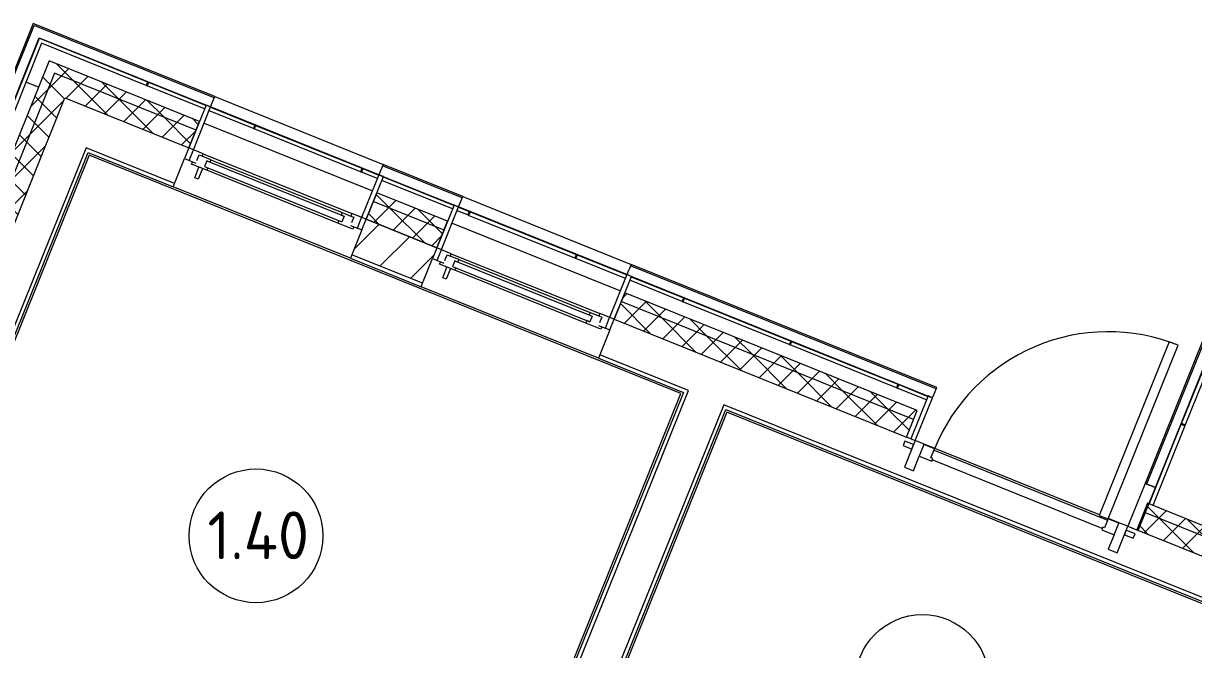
# Model space of a CAD drawing. Header units: millimetres. Extents: x -584918 to 2941280, y 3000189 to 4229862.
# Drawn here: x -445512 to -439385, y 3695775 to 3699054 of the extents above; entities that cross this region are included whole.
import ezdxf

# ---------------------------------------------------------------- set-up
doc = ezdxf.new("R2010")
doc.units = ezdxf.units.MM
for name, color, linetype, lineweight in [('_ Окна', 7, 'Continuous', 0), ('Витраж', 7, 'Continuous', 0), ('Двери', 7, 'Continuous', 0), ('Марки помещений', 7, 'Continuous', 0), ('Окна', 7, 'Continuous', 0), ('Панели витража', 7, 'Continuous', 0), ('Перекрытие', 7, 'Continuous', 0), ('Стены', 7, 'Continuous', 0), ('Стены внутренние', 7, 'Continuous', 0), ('Стены наружные', 7, 'Continuous', 0), ('Стены несущие', 7, 'Continuous', 0), ('Стены отделка', 7, 'Continuous', 0), ('Стены перегородки', 7, 'Continuous', 0), ('Стены разрез', 7, 'Continuous', 0), ('Стены штриховка', 7, 'Continuous', 0), ('экспертиза условные обозначения', 1, 'Continuous', 0)]:
    doc.layers.add(name, color=color, linetype=linetype, lineweight=lineweight)
doc.styles.add('GOST Common_2', font='', dxfattribs={"height": 500})
doc.styles.get('GOST Common_2').set_extended_font_data('GOST Common')
pattern_1 = [(45, (-437515.92, 3663725.22), (-70.71068, 70.71068), []), (135, (-437515.92, 3663725.22), (-70.71068, -70.71068), [])]

# ---------------------------------------------------------------- blocks, each defined once
blk = doc.blocks.new('Окно_ПВХ_1Створка_1Фрамуга-верх - ОП_2100_h_х950_1ст1фр- желтый-7965113-АР Этаж 01')
at = {"layer": '_ Окна'}
for p, q in [((-419, 100), (-500, 100)), ((-500, 100), (-500, 40)), ((-475, 40), (-475, 100)), ((-437, 54), (-437, 86)), ((-437, 86), (-419, 86)), ((-419, 86), (-419, 100)), ((-370, 86), (-419, 86)), ((-388, 72), (-388, 40)), ((-370, 72), (-388, 72)), ((-388, 72), (388, 72)), ((-370, 86), (-370, 72)), ((370, 86), (370, 72)), ((370, 86), (419, 86)), ((370, 72), (388, 72)), ((388, 72), (388, 40)), ((419, 100), (419, 86)), ((500, 100), (419, 100)), ((419, 86), (437, 86)), ((437, 86), (437, 54)), ((475, 40), (475, 100)), ((500, 40), (500, 100)), ((-500, 40), (-437, 40)), ((-455, 26), (-455, 40)), ((-370, 26), (-455, 26)), ((-388, 40), (-370, 40)), ((-388, 40), (388, 40)), ((-370, 40), (-370, 26)), ((370, 40), (370, 26)), ((388, 40), (370, 40)), ((455, 26), (370, 26)), ((437, 40), (500, 40)), ((455, 40), (455, 26))]:
    blk.add_line(p, q, dxfattribs=at)
at = {"layer": 'Окна'}
for p, q in [((-419, 100), (419, 100)), ((-370, 86), (370, 86)), ((-413.5, -34), (-413.5, 26)), ((-393.5, 26), (-393.5, -34)), ((370, 26), (-370, 26)), ((-393.5, -34), (-413.5, -34))]:
    blk.add_line(p, q, dxfattribs=at)
blk = doc.blocks.new('Системная панель - Глухая панель_25 мм-7965046-АР Этаж 01')
at = {"layer": 'Панели витража', "lineweight": 18}
for p, q in [((25, 12.5), (-25, 12.5)), ((-25, 12.5), (-25, -12.5)), ((25, -12.5), (25, 12.5)), ((-25, -12.5), (25, -12.5))]:
    blk.add_line(p, q, dxfattribs=at)
blk = doc.blocks.new('ASVP_ДверьАлюминиеваяВитражная_1 полотно - Остекленная Наружная_левая желтая-7860697-АР Этаж 01')
at = {"layer": 'Двери', "lineweight": 18}
for p, q in [((490, 1012.5), (440, 1012.5)), ((440, 1012.5), (440, 32.5)), ((490, 32.5), (490, 1012.5)), ((-490, 32.5), (-550, 32.5)), ((-550, 32.5), (-550, -32.5)), ((-490, -17.5), (-490, 32.5)), ((440, 32.5), (490, 32.5)), ((550, 32.5), (490, 32.5)), ((490, 32.5), (490, -17.5)), ((550, -32.5), (550, 32.5)), ((-550, -32.5), (-480, -32.5)), ((-480, -17.5), (-490, -17.5)), ((-480, -32.5), (-480, -17.5)), ((490, -17.5), (480, -17.5)), ((480, -17.5), (480, -32.5)), ((480, -32.5), (550, -32.5))]:
    blk.add_line(p, q, dxfattribs=at)
at = {"layer": 'Двери'}
blk.add_arc((490, 32.5), 980, 90, 180, dxfattribs=at)
blk = doc.blocks.new('Системная панель - Глухая панель_25 мм-V241-АР Этаж 01')
at = {"layer": 'Панели витража', "lineweight": 18}
for p, q in [((25, 12.5), (-25, 12.5)), ((-25, 12.5), (-25, -12.5)), ((25, -12.5), (25, 12.5)), ((-25, -12.5), (25, -12.5))]:
    blk.add_line(p, q, dxfattribs=at)
blk = doc.blocks.new('Прямоугольный импост - Порожек 10х50-7860569-АР Этаж 01')
at = {"layer": 'Витраж'}
for p, q in [((-3228.1, 33093.7), (-2319.1, 32727.4)), ((-2347.1, 32684.8), (-3237.5, 33043.6))]:
    blk.add_line(p, q, dxfattribs=at)
blk = doc.blocks.new('Прямоугольный импост - 50х150_RAL 090 90 60-7860695-АР Этаж 01')
at = {"layer": 'Витраж', "lineweight": 18}
for p, q in [((-25, 115), (25, 115)), ((-25, -35), (-25, 115)), ((25, 115), (25, 32.5)), ((25, -35), (-25, -35)), ((25, -32.5), (25, -35))]:
    blk.add_line(p, q, dxfattribs=at)
blk = doc.blocks.new('Прямоугольный импост - 50х150_RAL 090 90 60-V242-АР Этаж 01')
at = {"layer": 'Витраж', "lineweight": 18}
for p, q in [((-25, 115), (25, 115)), ((-25, 32.5), (-25, 115)), ((25, 115), (25, -35)), ((-25, -35), (-25, -32.5)), ((25, -35), (-25, -35))]:
    blk.add_line(p, q, dxfattribs=at)
blk = doc.blocks.new('Прямоугольный импост - 5х20 мм  _зазор керамогранита цоколя_-7684918-АР Этаж 01')
at = {"layer": 'Витраж'}
for p, q in [((-2.5, -10), (-2.5, 10)), ((-2.5, 10), (2.5, 10)), ((2.5, 10), (2.5, -10)), ((2.5, -10), (-2.5, -10))]:
    blk.add_line(p, q, dxfattribs=at)
blk = doc.blocks.new('Откос наружный6 - Откос наружный-7926738-АР Этаж 01')
at = {"layer": 'Стены разрез'}
for p, q in [((-29498.5, 10399.3), (-29740.5, 10399.3)), ((-29740.5, 10399.3), (-29740.5, 10374.3)), ((-29740.5, 10374.3), (-29498.5, 10374.3)), ((-29498.5, 9424.3), (-29740.5, 9424.3)), ((-29740.5, 9424.3), (-29740.5, 9399.3)), ((-29740.5, 9399.3), (-29498.5, 9399.3))]:
    blk.add_line(p, q, dxfattribs=at)
blk = doc.blocks.new('Откос наружный9 - Откос наружный-7927197-АР Этаж 01')
at = {"layer": 'Стены разрез'}
for p, q in [((-29498.5, 10399.3), (-29740.5, 10399.3)), ((-29740.5, 10399.3), (-29740.5, 10374.3)), ((-29740.5, 10374.3), (-29498.5, 10374.3)), ((-29498.5, 9424.3), (-29740.5, 9424.3)), ((-29740.5, 9424.3), (-29740.5, 9399.3)), ((-29740.5, 9399.3), (-29498.5, 9399.3))]:
    blk.add_line(p, q, dxfattribs=at)
blk = doc.blocks.new('Откос наружный8 - Откос наружный-7927879-АР Этаж 01')
at = {"layer": 'Стены разрез'}
for p, q in [((-29498.5, 10682.3), (-29740.5, 10682.3)), ((-29740.5, 10682.3), (-29740.5, 10624.3)), ((-29498.5, 10624.3), (-29498.5, 10682.3)), ((-29740.5, 10624.3), (-29498.5, 10624.3)), ((-29498.5, 9424.3), (-29740.5, 9424.3)), ((-29740.5, 9424.3), (-29740.5, 9399.3)), ((-29740.5, 9399.3), (-29498.5, 9399.3)), ((-29498.5, 9399.3), (-29498.5, 9424.3))]:
    blk.add_line(p, q, dxfattribs=at)
blk = doc.blocks.new('ASVP_Марка_Помещение_ДваЗначения - Номер Площадь-685795-АР Этаж 01')
at = {"layer": 'Марки помещений'}
blk.add_circle((0, 0), 3.5, dxfattribs=at)

msp = doc.modelspace()

# ---------------------------------------------------------------- hatches: boundary and pattern name
at = {"layer": 'Стены внутренние'}
h = msp.add_hatch(dxfattribs=at)
h.set_pattern_fill('FP_30', color=256, style=0, pattern_type=2)
h.set_pattern_definition([(45, (-437515.92, 3663725.22), (-224.5064, 224.5064), []), (45, (-437291.42, 3663725.22), (-224.5064, 224.5064), [396.875, -79.375, 3.353, -76.022])])
h.paths.add_polyline_path([(-443421.373, 3697693.026), (-443346.617, 3697878.53), (-443717.625, 3698028.04), (-443792.38, 3697842.537), (-443428.848, 3697696.039)])
at = {"layer": 'Стены наружные'}
h = msp.add_hatch(dxfattribs=at)
h.set_pattern_fill('FP_57', color=256, style=0, pattern_type=2)
h.set_pattern_definition(pattern_1)
h.paths.add_polyline_path([(-445704.869, 3697912.447), (-445331.092, 3698839.965), (-445377.468, 3698858.654), (-445751.245, 3697931.135)])
h = msp.add_hatch(dxfattribs=at)
h.set_pattern_fill('FP_57', color=256, style=0, pattern_type=2)
h.set_pattern_definition(pattern_1)
h.paths.add_polyline_path([(-439135.405, 3696289.289), (-439116.716, 3696335.664), (-439626.851, 3696541.241), (-439645.54, 3696494.865), (-439172.782, 3696304.351)])
h.paths.add_polyline_path([(-440851.315, 3696980.775), (-440832.626, 3697027.151), (-442363.032, 3697643.881), (-442381.721, 3697597.505), (-441023.421, 3697050.131)])
h.paths.add_polyline_path([(-443309.24, 3697971.282), (-443290.551, 3698017.658), (-443661.558, 3698167.168), (-443680.247, 3698120.792), (-443346.617, 3697986.344)])
h.paths.add_polyline_path([(-444607.766, 3698494.569), (-444589.077, 3698540.944), (-445331.092, 3698839.965), (-445349.781, 3698793.59), (-444645.144, 3698509.631)])
h = msp.add_hatch(dxfattribs=at)
h.set_pattern_fill('FP_57', color=256, style=0, pattern_type=2)
h.set_pattern_definition(pattern_1)
h.paths.add_polyline_path([(-445630.806, 3697828.693), (-445257.029, 3698756.212), (-445349.781, 3698793.59), (-445723.558, 3697866.071), (-445655.711, 3697838.73)])
h = msp.add_hatch(dxfattribs=at)
h.set_pattern_fill('FP_57', color=256, style=0, pattern_type=2)
h.set_pattern_definition(pattern_1)
h.paths.add_polyline_path([(-439172.782, 3696196.537), (-439135.405, 3696289.289), (-439645.54, 3696494.865), (-439682.918, 3696402.114), (-439383.574, 3696281.483)])
h.paths.add_polyline_path([(-440888.692, 3696888.023), (-440851.315, 3696980.775), (-442381.721, 3697597.505), (-442419.098, 3697504.754), (-440985.223, 3696926.923)])
h.paths.add_polyline_path([(-443346.617, 3697878.53), (-443309.24, 3697971.282), (-443680.247, 3698120.792), (-443717.625, 3698028.04), (-443369.044, 3697887.567)])
h.paths.add_polyline_path([(-444645.144, 3698401.817), (-444607.766, 3698494.569), (-445257.029, 3698756.212), (-445294.407, 3698663.46), (-444648.579, 3698403.201)])
at = {"layer": 'экспертиза условные обозначения'}
h = msp.add_hatch(dxfattribs=at)
h.set_pattern_fill('GRASS', color=6, scale=24)
h.set_pattern_definition([(90, (-461809.37, 3558222.25), (-431.0523, 431.0523), [114.3, -747.8046]), (45, (-461809.37, 3558222.25), (-431.0523, 431.0523), [114.3, -495.3]), (135, (-461809.37, 3558222.25), (-431.0523, -431.0523), [114.3, -495.3])])
edge = h.paths.add_edge_path()
edge.add_line((-458338.484, 3694648.826), (-453608.137, 3692742.567))
edge.add_line((-453608.137, 3692742.567), (-452262.543, 3696081.635))
edge.add_line((-452262.543, 3696081.635), (-443822.121, 3692680.271))
edge.add_line((-443822.121, 3692680.271), (-445167.715, 3689341.203))
edge.add_line((-445167.715, 3689341.203), (-441899.865, 3688024.308))
edge.add_line((-441899.865, 3688024.308), (-440112.737, 3687304.122))
edge.add_line((-440112.737, 3687304.122), (-440822.912, 3685541.836))
edge.add_line((-440822.912, 3685541.836), (-443740.461, 3686717.565))
edge.add_arc((-444130.947, 3685740.74), 1051.983, 68.2109102, 179.8403907)
edge.add_line((-445182.926, 3685743.67), (-445282.926, 3683874.55))
edge.add_line((-445282.926, 3683874.55), (-448232.926, 3683874.55))
edge.add_line((-448232.926, 3683874.55), (-448232.926, 3688527.961))
edge.add_line((-448232.926, 3688527.961), (-456686.313, 3691934.55))
edge.add_line((-456686.313, 3691934.55), (-459032.926, 3691934.55))
edge.add_line((-459032.926, 3691934.55), (-459032.926, 3692925.58))
edge.add_line((-459032.926, 3692925.58), (-458338.484, 3694648.826))

# ---------------------------------------------------------------- linework, layer by layer
at = {"layer": 'Перекрытие'}
for p, q in [((-445433.535, 3698719.526), (-445498.461, 3698745.691)), ((-440865.504, 3696878.678), (-440888.692, 3696888.023)), ((-439877.697, 3696480.607), (-440795.94, 3696850.645)), ((-439775.67, 3696439.491), (-439831.321, 3696461.918))]:
    msp.add_line(p, q, dxfattribs=at)
at = {"layer": 'Стены'}
for p, q in [((-445655.309, 3698409.984), (-445427.305, 3698975.771)), ((-445416.23, 3698949.745), (-445636.758, 3698402.509)), ((-445427.305, 3698975.771), (-444861.519, 3698747.767)), ((-444868.994, 3698729.217), (-445416.23, 3698949.745)), ((-444861.519, 3698747.767), (-444868.994, 3698729.217)), ((-444856.881, 3698745.898), (-444864.357, 3698727.348)), ((-444562.913, 3698605.871), (-444864.357, 3698727.348)), ((-444856.881, 3698745.898), (-444555.438, 3698624.421)), ((-444307.845, 3698503.082), (-444539.725, 3698596.526)), ((-444532.441, 3698615.154), (-444300.37, 3698521.633)), ((-444300.37, 3698521.633), (-444307.845, 3698503.082)), ((-444295.732, 3698519.764), (-444303.208, 3698501.213)), ((-443746.696, 3698276.948), (-444303.208, 3698501.213)), ((-444295.732, 3698519.764), (-443739.221, 3698295.498)), ((-443739.221, 3698295.498), (-443746.696, 3698276.948)), ((-443734.583, 3698293.629), (-443742.059, 3698275.079)), ((-443734.583, 3698293.629), (-443650.915, 3698259.912)), ((-443658.582, 3698241.439), (-443742.059, 3698275.079)), ((-443264.387, 3698082.584), (-443635.394, 3698232.095)), ((-443627.919, 3698250.645), (-443256.719, 3698101.057)), ((-443233.723, 3698091.79), (-443178.072, 3698069.363)), ((-443185.547, 3698050.813), (-443241.199, 3698073.24)), ((-443178.072, 3698069.363), (-443185.547, 3698050.813)), ((-443173.434, 3698067.495), (-443180.91, 3698048.944)), ((-442624.399, 3697824.678), (-443180.91, 3698048.944)), ((-443173.434, 3698067.495), (-442616.923, 3697843.229)), ((-442616.923, 3697843.229), (-442624.399, 3697824.678)), ((-442612.285, 3697841.36), (-442619.761, 3697822.809)), ((-442360.056, 3697718.152), (-442619.761, 3697822.809)), ((-442612.285, 3697841.36), (-442352.389, 3697736.625)), ((-442329.392, 3697727.358), (-442055.774, 3697617.094)), ((-442063.25, 3697598.544), (-442336.868, 3697708.808)), ((-442055.774, 3697617.094), (-442063.25, 3697598.544)), ((-442051.137, 3697615.225), (-442058.612, 3697596.675)), ((-442051.137, 3697615.225), (-441494.625, 3697390.959)), ((-441502.101, 3697372.409), (-442058.612, 3697596.675)), ((-439447.508, 3696959.525), (-439247.538, 3697455.747)), ((-439236.463, 3697429.721), (-439428.958, 3696952.049)), ((-441494.625, 3697390.959), (-441502.101, 3697372.409)), ((-441489.988, 3697389.091), (-441497.463, 3697370.54)), ((-440940.952, 3697146.274), (-441497.463, 3697370.54)), ((-441489.988, 3697389.091), (-440933.476, 3697164.825)), ((-440933.476, 3697164.825), (-440940.952, 3697146.274)), ((-440928.839, 3697162.956), (-440936.314, 3697144.406)), ((-440783.274, 3697082.732), (-440936.314, 3697144.406)), ((-440928.839, 3697162.956), (-440775.798, 3697101.283)), ((-439617.576, 3696537.504), (-439449.377, 3696954.887)), ((-439430.826, 3696947.412), (-439599.026, 3696530.028)), ((-439449.377, 3696954.887), (-439430.826, 3696947.412)), ((-439447.508, 3696959.525), (-439428.958, 3696952.049))]:
    msp.add_line(p, q, dxfattribs=at)
at = {"layer": 'Стены внутренние'}
for p, q in [((-445167.046, 3698364.162), (-446863.991, 3694153.226)), ((-442069.133, 3697115.749), (-445167.046, 3698364.162)), ((-444719.899, 3698216.313), (-444667.57, 3698346.165)), ((-443799.856, 3697823.986), (-444727.375, 3698197.762)), ((-442501.329, 3697300.699), (-443428.848, 3697674.476)), ((-442441.525, 3697449.102), (-442493.854, 3697319.25)), ((-443168.035, 3694388.844), (-442069.133, 3697115.749)), ((-441827.978, 3697018.568), (-442814.748, 3694569.918)), ((-438730.065, 3695770.155), (-441827.978, 3697018.568))]:
    msp.add_line(p, q, dxfattribs=at)
at = {"layer": 'Стены наружные'}
for p, q in [((-444509.823, 3698670.728), (-443628.68, 3698315.64)), ((-443650.359, 3698261.844), (-444531.502, 3698616.932)), ((-444565.889, 3698531.6), (-443684.746, 3698176.513)), ((-442351.833, 3697738.558), (-443232.976, 3698093.645)), ((-443211.297, 3698147.441), (-442330.154, 3697792.354)), ((-443267.363, 3698008.313), (-442386.22, 3697653.226))]:
    msp.add_line(p, q, dxfattribs=at)
at = {"layer": 'Стены несущие'}
for p, q in [((-443740.052, 3697972.389), (-443792.38, 3697842.537)), ((-443346.617, 3697878.53), (-443717.625, 3698028.04)), ((-443717.625, 3698028.04), (-443346.617, 3697878.53)), ((-443421.373, 3697693.026), (-443792.38, 3697842.537)), ((-443421.373, 3697693.026), (-443369.044, 3697822.879))]:
    msp.add_line(p, q, dxfattribs=at)
at = {"layer": 'Стены отделка'}
for p, q in [((-445460.53, 3699053.849), (-445946.439, 3697848.074)), ((-444509.823, 3698670.728), (-445460.53, 3699053.849)), ((-445892.643, 3697826.395), (-445428.413, 3698978.373)), ((-445428.413, 3698978.373), (-444531.502, 3698616.932)), ((-444531.502, 3698616.932), (-444509.823, 3698670.728)), ((-445183.659, 3698403.201), (-446903.029, 3694136.614)), ((-444719.899, 3698216.313), (-445183.659, 3698403.201)), ((-446877.003, 3694147.689), (-445172.584, 3698377.175)), ((-445172.584, 3698377.175), (-444727.375, 3698197.762)), ((-443628.68, 3698315.64), (-443650.359, 3698261.844)), ((-443211.297, 3698147.441), (-443628.68, 3698315.64)), ((-444727.375, 3698197.762), (-444719.899, 3698216.313)), ((-443650.359, 3698261.844), (-443232.976, 3698093.645)), ((-443232.976, 3698093.645), (-443211.297, 3698147.441)), ((-443792.38, 3697842.537), (-443799.856, 3697823.986)), ((-443799.856, 3697823.986), (-443428.848, 3697674.476)), ((-442330.154, 3697792.354), (-442351.833, 3697738.558)), ((-440730.183, 3697147.59), (-442330.154, 3697792.354)), ((-442351.833, 3697738.558), (-440751.862, 3697093.793)), ((-443428.848, 3697674.476), (-443421.373, 3697693.026)), ((-439280.762, 3697533.825), (-439638.84, 3696645.262)), ((-439585.044, 3696623.583), (-439248.645, 3697458.35)), ((-442493.854, 3697319.25), (-442501.329, 3697300.699)), ((-442501.329, 3697300.699), (-442056.12, 3697121.287)), ((-442030.094, 3697132.362), (-442493.854, 3697319.25)), ((-442056.12, 3697121.287), (-443162.498, 3694375.831)), ((-443151.423, 3694349.805), (-442030.094, 3697132.362)), ((-440751.862, 3697093.793), (-440730.183, 3697147.59)), ((-441844.591, 3697057.606), (-442853.786, 3694553.305)), ((-438691.026, 3695786.767), (-441844.591, 3697057.606)), ((-442827.761, 3694564.38), (-441833.516, 3697031.58)), ((-441833.516, 3697031.58), (-438717.052, 3695775.692)), ((-439638.84, 3696645.262), (-439585.044, 3696623.583))]:
    msp.add_line(p, q, dxfattribs=at)
at = {"layer": 'Стены перегородки'}
for p, q in [((-445377.468, 3698858.654), (-445751.245, 3697931.135)), ((-444589.077, 3698540.944), (-445377.468, 3698858.654)), ((-445668.183, 3697735.941), (-445294.407, 3698663.46)), ((-445294.407, 3698663.46), (-444645.144, 3698401.817)), ((-444645.144, 3698401.817), (-444589.077, 3698540.944)), ((-443661.558, 3698167.168), (-443717.625, 3698028.04)), ((-443290.551, 3698017.658), (-443661.558, 3698167.168)), ((-443346.617, 3697878.53), (-443290.551, 3698017.658)), ((-442363.032, 3697643.881), (-442419.098, 3697504.754)), ((-440832.626, 3697027.151), (-442363.032, 3697643.881)), ((-442419.098, 3697504.754), (-440888.692, 3696888.023)), ((-440888.692, 3696888.023), (-440832.626, 3697027.151)), ((-439626.851, 3696541.241), (-439682.918, 3696402.114)), ((-437934.129, 3695859.1), (-439626.851, 3696541.241)), ((-439682.918, 3696402.114), (-437990.196, 3695719.972))]:
    msp.add_line(p, q, dxfattribs=at)
at = {"layer": 'Стены штриховка'}
for p, q in [((-445939.019, 3697845.084), (-445456.1, 3699043.438)), ((-444512.813, 3698663.308), (-445456.1, 3699043.438)), ((-445349.781, 3698793.59), (-445723.558, 3697866.071)), ((-444607.766, 3698494.569), (-445349.781, 3698793.59)), ((-443214.287, 3698140.021), (-443631.67, 3698308.22)), ((-443309.24, 3697971.282), (-443680.247, 3698120.792)), ((-440733.174, 3697140.169), (-442333.144, 3697784.933)), ((-440851.315, 3696980.775), (-442381.721, 3697597.505)), ((-439276.332, 3697523.415), (-439631.42, 3696642.272)), ((-437952.818, 3695812.724), (-439645.54, 3696494.865))]:
    msp.add_line(p, q, dxfattribs=at)

# ---------------------------------------------------------------- block references
at = {"layer": 'Витраж', "extrusion": (0, 0, -1)}
for name, p, rotation in [('Прямоугольный импост - 5х20 мм  _зазор керамогранита цоколя_-7684918-АР Этаж 01', (444862.938, 3698737.558), 201.9486990835424), ('Прямоугольный импост - 5х20 мм  _зазор керамогранита цоколя_-7684918-АР Этаж 01', (444301.789, 3698511.423), 201.9486990835424), ('Прямоугольный импост - 5х20 мм  _зазор керамогранита цоколя_-7684918-АР Этаж 01', (443740.64, 3698285.288), 201.9486990835424), ('Прямоугольный импост - 5х20 мм  _зазор керамогранита цоколя_-7684918-АР Этаж 01', (443179.491, 3698059.154), 201.9486990835424), ('Прямоугольный импост - 5х20 мм  _зазор керамогранита цоколя_-7684918-АР Этаж 01', (442618.342, 3697833.019), 201.9486990835424), ('Прямоугольный импост - 5х20 мм  _зазор керамогранита цоколя_-7684918-АР Этаж 01', (442057.193, 3697606.884), 201.9486990835424), ('Прямоугольный импост - 5х20 мм  _зазор керамогранита цоколя_-7684918-АР Этаж 01', (441496.044, 3697380.75), 201.9486990835424), ('Прямоугольный импост - 5х20 мм  _зазор керамогранита цоколя_-7684918-АР Этаж 01', (440934.895, 3697154.615), 201.9486990835424), ('Прямоугольный импост - 5х20 мм  _зазор керамогранита цоколя_-7684918-АР Этаж 01', (439439.167, 3696953.468), 111.9486990835423), ('Прямоугольный импост - 50х150_RAL 090 90 60-7860695-АР Этаж 01', (440832.211, 3696827.526), 201.9486990835421), ('Прямоугольный импост - 50х150_RAL 090 90 60-V242-АР Этаж 01', (439765.564, 3696397.684), 201.9486990835421)]:
    msp.add_blockref(name, p, dxfattribs=dict(at, rotation=rotation))
at = {"layer": 'Витраж'}
msp.add_blockref('Прямоугольный импост - Порожек 10х50-7860569-АР Этаж 01', (-437515.924, 3663725.217), dxfattribs=at)
at = {"layer": 'Двери', "rotation": 338.0513009164578}
msp.add_blockref('ASVP_ДверьАлюминиеваяВитражная_1 полотно - Остекленная Наружная_левая желтая-7860697-АР Этаж 01', (-440298.887, 3696612.605), dxfattribs=at)
at = {"layer": 'Марки помещений', "xscale": 99.99999999999993, "yscale": 99.99999999999993, "zscale": 99.99999999999993}
for p in [(-444294.442, 3696370.968), (-440805.043, 3695608.531)]:
    msp.add_blockref('ASVP_Марка_Помещение_ДваЗначения - Номер Площадь-685795-АР Этаж 01', p, dxfattribs=at)
at = {"layer": 'Окна', "rotation": 338.0513009164573}
for p in [(-444218.762, 3698122.177), (-442920.236, 3697598.89)]:
    msp.add_blockref('Окно_ПВХ_1Створка_1Фрамуга-верх - ОП_2100_h_х950_1ст1фр- желтый-7965113-АР Этаж 01', p, dxfattribs=at)
at = {"layer": 'Панели витража', "rotation": 338.0513009164578}
for name, p in [('Системная панель - Глухая панель_25 мм-7965046-АР Этаж 01', (-440878.586, 3696846.215)), ('Системная панель - Глухая панель_25 мм-V241-АР Этаж 01', (-439719.188, 3696378.995))]:
    msp.add_blockref(name, p, dxfattribs=at)
at = {"layer": 'Стены', "rotation": 248.0513009164575}
for name, p in [('Откос наружный9 - Откос наружный-7927197-АР Этаж 01', (-464389.03, 3674554.678)), ('Откос наружный6 - Откос наружный-7926738-АР Этаж 01', (-463090.504, 3674031.391)), ('Откос наружный8 - Откос наружный-7927879-АР Этаж 01', (-460609.391, 3673031.539))]:
    msp.add_blockref(name, p, dxfattribs=at)

# ---------------------------------------------------------------- texts
at = {"layer": 'Марки помещений', "insert": (-444548.249, 3696498.693), "char_height": 250, "width": 627.72131, "attachment_point": 1, "style": 'GOST Common_2'}
msp.add_mtext('1.40', dxfattribs=at)

doc.saveas('drawing.dxf')
